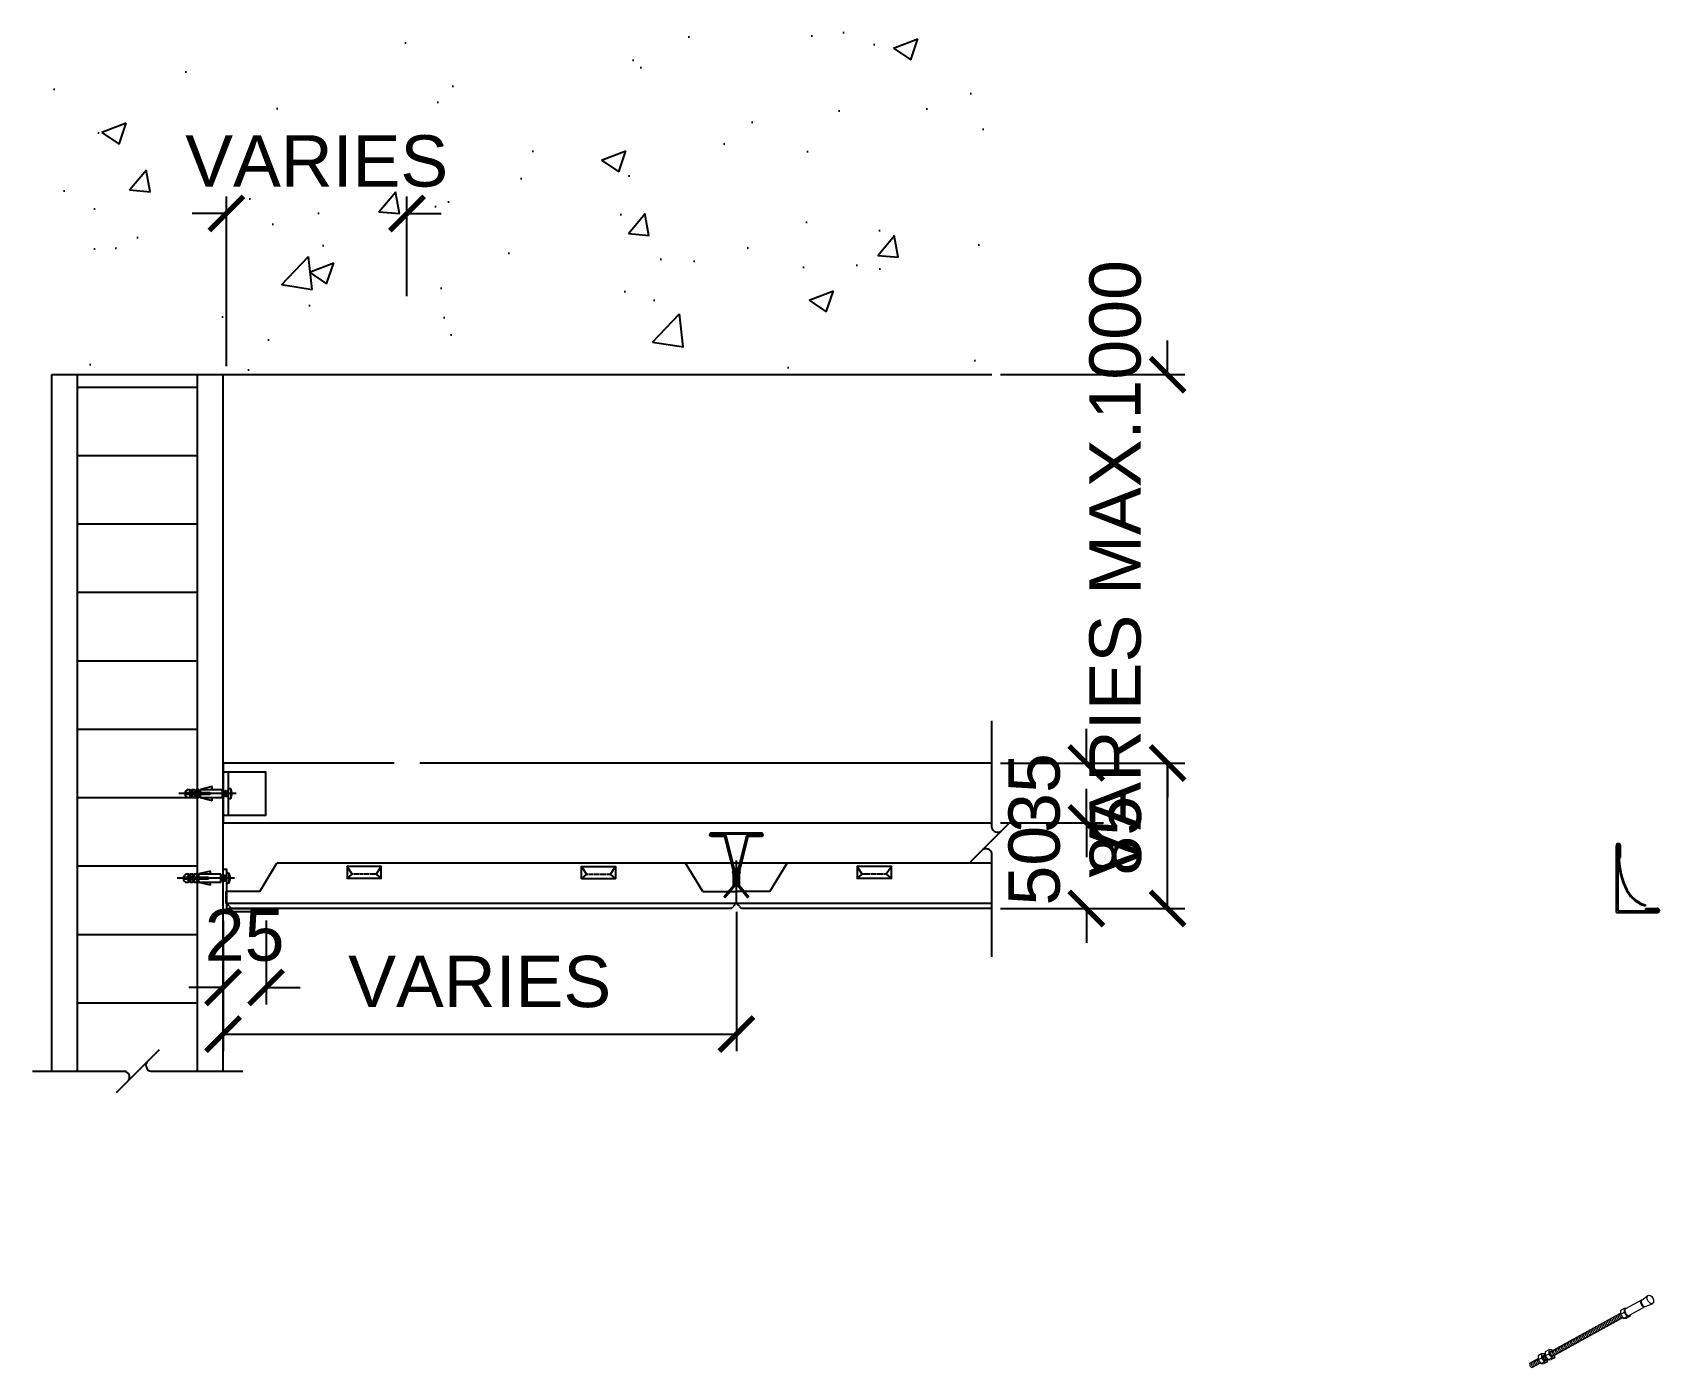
# Model space of a CAD drawing. Header units: millimetres. Extents: x 28487 to 58856, y 2691 to 22893.
# Drawn here: x 33507 to 34458, y 4998 to 5779 of the extents above; entities that cross this region are included whole.
import ezdxf

# ---------------------------------------------------------------- set-up
doc = ezdxf.new("R2010")
doc.units = ezdxf.units.MM
doc.linetypes.add('CENTER', pattern=[2, 1.25, -0.25, 0.25, -0.25])
for name, color, linetype in [('0-LOCK', 251, 'Continuous'), ('000 - EX D I M', 251, 'Continuous'), ('000 - H A T C H', 9, 'Continuous'), ('000 - H A T C H 0.15', 9, 'Continuous'), ('000 - L I N E 0.1', 1, 'Continuous'), ('GRID', 5, 'CENTER'), ('LINE', 7, 'Continuous')]:
    doc.layers.add(name, color=color, linetype=linetype)
doc.styles.add('Arial', font='arial.ttf')
doc.dimstyles.new('DIM 50 E-E', dxfattribs={"dimscale": 50, "dimtxt": 3, "dimasz": 2, "dimexe": 2, "dimexo": 2.5, "dimgap": 1.5, "dimtad": 1, "dimdec": 0, "dimzin": 0, "dimdsep": 46, "dimtxsty": 'Arial', "dimblk": 'ARCHTICK', "dimcen": 2, "dimclrd": 1, "dimclre": 1, "dimclrt": 3, "dimaunit": 1, "dimadec": 6, "dimazin": 0, "dimtfac": 1, "dimtdec": 0, "dimtix": 1, "dimtofl": 0, "dimtmove": 2, "dimatfit": 3, "dimfxl": 1, "dimtolj": 1, "dimtzin": 0, "dimlwd": -1, "dimlwe": -1, "dimarcsym": 0})

# ---------------------------------------------------------------- blocks, each defined once
blk = doc.blocks.new('A$C61DB5851')
at = {"color": 1}
for p, q in [((0.00069, 0.03541), (0.00119, 0.03545)), ((0.01697, 0.00386), (0.01713, 0.00433))]:
    blk.add_line(p, q, dxfattribs=at)
blk.add_lwpolyline([(0.00069, 0.03541), (0.00125, 0.0284, 0.024418), (0.00125, 0.02835), (0.00233, 0.0223, 0.029226), (0.00235, 0.02224), (0.0039, 0.01712, 0.035089), (0.00392, 0.01706), (0.00588, 0.01283, 0.041861), (0.00592, 0.01276), (0.00823, 0.00939, 0.048869), (0.00829, 0.00931), (0.0109, 0.00676, 0.054709), (0.01099, 0.0067), (0.01384, 0.00493, 0.057623), (0.01394, 0.00488), (0.01697, 0.00386)], format="xyb", dxfattribs=at)
blk.add_lwpolyline([(0.00119, 0.03545), (0.00175, 0.02844), (0.00283, 0.02239), (0.00437, 0.01727), (0.00633, 0.01304), (0.00864, 0.00967), (0.01125, 0.00712), (0.0141, 0.00535), (0.01713, 0.00433)], dxfattribs=at)
at = {"layer": '000 - L I N E 0.1', "color": 7}
for p, q in [((0, 0), (0, 0.039)), ((0.001, 0.001), (0.001, 0.039)), ((0.0013, 0.03215), (0.0013, 0.039)), ((0.0023, 0.03215), (0.0023, 0.039)), ((0.0013, 0.03215), (0.0023, 0.03215)), ((0, 0), (0.024, 0)), ((0.001, 0.001), (0.024, 0.001)), ((0.01715, 0.0023), (0.024, 0.0023)), ((0.01715, 0.0013), (0.01715, 0.0023)), ((0.01715, 0.0013), (0.024, 0.0013))]:
    blk.add_line(p, q, dxfattribs=at)
for centre, radius, start, end in [((0.00115, 0.039), 0.00115, 0, 180), ((0.00115, 0.039), 0.00015, 0, 180), ((0.024, 0.00115), 0.00115, 270, 90), ((0.024, 0.00115), 0.00015, 270, 90)]:
    blk.add_arc(centre, radius, start, end, dxfattribs=at)
blk = doc.blocks.new('A$C61A14B6B')
at = {"layer": '000 - H A T C H', "color": 8}
blk.add_line((2.52, -5.46), (-2.52, -10.5), dxfattribs=at)
for centre, radius, start, end in [((0.69, -6.31), 0.709, 191.9206, 303.32), ((-0.69, -9.65), 0.704, 11.7272, 123.2728)]:
    blk.add_arc(centre, radius, start, end, dxfattribs=at)
blk = doc.blocks.new('A$C78244B8F')
at = {"layer": '000 - L I N E 0.1'}
for p, q in [((0.03338, 0.00415), (0, 0.00415)), ((0.0182, 0.00465), (0.00392, 0.00465)), ((0.00767, 0.00602), (0.00642, 0.00602)), ((0.00767, 0.00227), (0.00642, 0.00227)), ((0.01017, 0.00602), (0.00892, 0.00602)), ((0.01017, 0.00227), (0.00892, 0.00227)), ((0.01267, 0.00602), (0.01142, 0.00602)), ((0.01267, 0.00227), (0.01142, 0.00227)), ((0.0195, 0.0083), (0.01267, 0.00665)), ((0.01267, 0.00665), (0.02547, 0.00665)), ((0.01267, 0.00465), (0.01267, 0.00665)), ((0.01267, 0.00165), (0.01267, 0.00365)), ((0.02547, 0.00165), (0.01267, 0.00165)), ((0.0195, 0), (0.01267, 0.00165)), ((0.0182, 0.00365), (0.0182, 0.00465)), ((0.0195, 0.00665), (0.0195, 0.0083)), ((0.0195, 0), (0.0195, 0.00165)), ((0.02547, 0.00165), (0.02547, 0.00665)), ((0.02587, 0.00545), (0.02547, 0.00545)), ((0.02591, 0.00285), (0.02547, 0.00481)), ((0.02551, 0.00245), (0.02547, 0.00253)), ((0.02568, 0.00245), (0.02591, 0.00285)), ((0.02645, 0.00285), (0.0259, 0.00285)), ((0.02703, 0.00545), (0.02649, 0.00545)), ((0.02761, 0.00285), (0.02707, 0.00285)), ((0.02819, 0.00545), (0.02765, 0.00545)), ((0.02877, 0.00285), (0.02823, 0.00285)), ((0.02878, 0.00706), (0.02878, 0.00124)), ((0.03024, 0.00691), (0.03024, 0.00139)), ((0.03024, 0.00451), (0.03024, 0.00379)), ((0.03095, 0.00451), (0.03024, 0.00451)), ((0.03024, 0.00379), (0.03095, 0.00379))]:
    blk.add_line(p, q, dxfattribs=at)
for points in [[(0.00392, 0.00465), (0.00392, 0.0054), (0.00517, 0.00665), (0.00642, 0.00665), (0.00642, 0.00465)], [(0.0182, 0.00365), (0.00392, 0.00365)], [(0.00642, 0.00365), (0.00642, 0.00165), (0.00517, 0.00165), (0.00392, 0.0029), (0.00392, 0.00365)], [(0.00767, 0.00465), (0.00767, 0.00665), (0.00892, 0.00665), (0.00892, 0.00465)], [(0.00892, 0.00365), (0.00892, 0.00165), (0.00767, 0.00165), (0.00767, 0.00365)], [(0.01017, 0.00465), (0.01017, 0.00665), (0.01142, 0.00665), (0.01142, 0.00465)], [(0.01142, 0.00365), (0.01142, 0.00165), (0.01017, 0.00165), (0.01017, 0.00365)]]:
    blk.add_lwpolyline(points, dxfattribs=at)
for points in [[(0.02668, 0.00246), (0.02645, 0.00285), (0.02587, 0.00545), (0.02609, 0.00585, -0.57735), (0.02626, 0.00585), (0.02649, 0.00545), (0.02707, 0.00285), (0.02684, 0.00246, -0.57)], [(0.02784, 0.00246), (0.02761, 0.00285), (0.02703, 0.00546), (0.02726, 0.00585, -0.57735), (0.02742, 0.00585), (0.02765, 0.00546), (0.02823, 0.00285), (0.028, 0.00246, -0.57)]]:
    blk.add_lwpolyline(points, format="xyb", close=True, dxfattribs=at)
blk.add_lwpolyline([(0.02878, 0.00283), (0.02877, 0.00285), (0.02819, 0.00545), (0.02842, 0.00585, -0.57735), (0.02858, 0.00585), (0.02878, 0.0055)], format="xyb", dxfattribs=at)
for centre, radius, start, end in [((0.0256, 0.0025), 0.0000944, 210, 330), ((0.02878, -0.00028), 0.00734, 78.57881, 90), ((0.02878, 0.00858), 0.00734, 270, 281.42119), ((0.02535, 0.00415), 0.00561, 0, 29.48713), ((0.02535, 0.00415), 0.00561, 330.51287, 0)]:
    blk.add_arc(centre, radius, start, end, dxfattribs=at)
blk = doc.blocks.new('ERGEHTRHSRH')
at = {"color": 2}
for points in [[(34769.23, 5357.41, -0.552912), (34769.22, 5359.48), (34799.08, 5359.48, -0.552912), (34799.06, 5357.41), (34790.8, 5357.41), (34785.72, 5336.74)], [(34784.92, 5336.75), (34790.32, 5358), (34799.01, 5358, 0.453841), (34799.01, 5358.75), (34769.29, 5358.75, 0.453841), (34769.29, 5358), (34777.97, 5358), (34783.32, 5336.93), (34783.32, 5328.52), (34777.58, 5321.82), (34776.97, 5322.34), (34782.52, 5328.81), (34782.52, 5336.93), (34777.49, 5357.41), (34769.22, 5357.41)]]:
    blk.add_lwpolyline(points, format="xyb", dxfattribs=at)
blk.add_lwpolyline([(34785.72, 5336.74), (34785.72, 5328.87), (34791.32, 5322.34), (34790.71, 5321.82), (34784.92, 5328.57), (34784.92, 5336.75)], dxfattribs=at)
blk = doc.blocks.new('_ArchTick')
at = {"color": 0, "linetype": 'ByBlock', "const_width": 0.15}
blk.add_lwpolyline([(-0.5, -0.5), (0.5, 0.5)], dxfattribs=at)
blk = doc.blocks.new('*D102')
at = {"layer": '000 - EX D I M', "color": 1, "transparency": 16777216}
for p, q in [((4944.05, -1790.06), (4944.05, -1838.88)), ((4969.2, -1789.76), (4969.2, -1838.88)), ((4944.05, -1828.88), (4924.05, -1828.88)), ((4969.2, -1828.88), (4989.2, -1828.88))]:
    blk.add_line(p, q, dxfattribs=at)
at = {"layer": 'Defpoints', "color": 0, "transparency": 16777216}
for p in [(4944.05, -1785.06), (4969.2, -1784.76), (4944.05, -1828.88)]:
    blk.add_point(p, dxfattribs=at)
at = {"layer": '000 - EX D I M', "color": 1, "transparency": 16777216, "xscale": 20, "yscale": 20, "zscale": 20}
blk.add_blockref('_ArchTick', (4944.05, -1828.88), dxfattribs=at)
at = {"layer": '000 - EX D I M', "color": 1, "transparency": 16777216, "xscale": 20, "yscale": 20, "zscale": 20, "rotation": 180}
blk.add_blockref('_ArchTick', (4969.2, -1828.88), dxfattribs=at)
at = {"layer": '000 - EX D I M', "color": 3, "transparency": 16777216, "insert": (4956.63, -1798.56), "char_height": 30, "attachment_point": 5, "style": 'Arial'}
blk.add_mtext('\\A1;25', dxfattribs=at)
blk = doc.blocks.new('*D103')
at = {"layer": '000 - EX D I M', "color": 1, "transparency": 16777216}
for p, q in [((5496.09, -1470.69), (5496.09, -1450.69)), ((5398.36, -1470.69), (5506.09, -1470.69)), ((5398.36, -1697.76), (5506.09, -1697.76)), ((5496.09, -1697.76), (5496.09, -1717.76))]:
    blk.add_line(p, q, dxfattribs=at)
at = {"layer": 'Defpoints', "color": 0, "transparency": 16777216}
for p in [(5393.36, -1470.69), (5496.09, -1470.69), (5393.36, -1697.76)]:
    blk.add_point(p, dxfattribs=at)
at = {"layer": '000 - EX D I M', "color": 1, "transparency": 16777216, "xscale": 20, "yscale": 20, "zscale": 20}
for p, rotation in [((5496.09, -1470.69), 270), ((5496.09, -1697.76), 90)]:
    blk.add_blockref('_ArchTick', p, dxfattribs=dict(at, rotation=rotation))
at = {"layer": '000 - EX D I M', "color": 3, "transparency": 16777216, "insert": (5465.58, -1584.23), "char_height": 30, "attachment_point": 5, "rotation": 90, "style": 'Arial'}
blk.add_mtext('\\A1;VARIES MAX.1000', dxfattribs=at)
blk = doc.blocks.new('*D104')
at = {"layer": '000 - EX D I M', "color": 1, "transparency": 16777216}
for p, q in [((5448.61, -1697.76), (5448.61, -1677.76)), ((5398.36, -1697.76), (5458.61, -1697.76)), ((5398.36, -1732.76), (5458.61, -1732.76)), ((5448.61, -1732.76), (5448.61, -1752.76))]:
    blk.add_line(p, q, dxfattribs=at)
at = {"layer": 'Defpoints', "color": 0, "transparency": 16777216}
for p in [(5393.36, -1697.76), (5448.61, -1697.76), (5393.36, -1732.76)]:
    blk.add_point(p, dxfattribs=at)
at = {"layer": '000 - EX D I M', "color": 1, "transparency": 16777216, "xscale": 20, "yscale": 20, "zscale": 20}
for p, rotation in [((5448.61, -1697.76), 270), ((5448.61, -1732.76), 90)]:
    blk.add_blockref('_ArchTick', p, dxfattribs=dict(at, rotation=rotation))
at = {"layer": '000 - EX D I M', "color": 3, "transparency": 16777216, "insert": (5418.28, -1715.26), "char_height": 30, "attachment_point": 5, "rotation": 90, "style": 'Arial'}
blk.add_mtext('\\A1;35', dxfattribs=at)
blk = doc.blocks.new('*D105')
at = {"layer": '000 - EX D I M', "color": 1, "transparency": 16777216}
for p, q in [((5398.36, -1697.76), (5506.09, -1697.76)), ((5496.09, -1782.76), (5496.09, -1697.76)), ((5398.36, -1782.76), (5506.09, -1782.76))]:
    blk.add_line(p, q, dxfattribs=at)
at = {"layer": 'Defpoints', "color": 0, "transparency": 16777216}
for p in [(5393.36, -1697.76), (5496.09, -1697.76), (5393.36, -1782.76)]:
    blk.add_point(p, dxfattribs=at)
at = {"layer": '000 - EX D I M', "color": 1, "transparency": 16777216, "xscale": 20, "yscale": 20, "zscale": 20}
for p, rotation in [((5496.09, -1697.76), 90), ((5496.09, -1782.76), 270)]:
    blk.add_blockref('_ArchTick', p, dxfattribs=dict(at, rotation=rotation))
at = {"layer": '000 - EX D I M', "color": 3, "transparency": 16777216, "insert": (5465.78, -1740.26), "char_height": 30, "attachment_point": 5, "rotation": 90, "style": 'Arial'}
blk.add_mtext('\\A1;85', dxfattribs=at)
blk = doc.blocks.new('*D109')
at = {"layer": '000 - EX D I M', "color": 1, "transparency": 16777216}
for p, q in [((4946.05, -1465.69), (4946.05, -1366.47)), ((5051.53, -1424.83), (5051.53, -1366.47)), ((4946.05, -1376.47), (4926.05, -1376.47)), ((5051.53, -1376.47), (5071.53, -1376.47))]:
    blk.add_line(p, q, dxfattribs=at)
at = {"layer": 'Defpoints', "color": 0, "transparency": 16777216}
for p in [(5051.53, -1376.47), (5051.53, -1429.83), (4946.05, -1470.69)]:
    blk.add_point(p, dxfattribs=at)
at = {"layer": '000 - EX D I M', "color": 1, "transparency": 16777216, "xscale": 20, "yscale": 20, "zscale": 20}
blk.add_blockref('_ArchTick', (4946.05, -1376.47), dxfattribs=at)
at = {"layer": '000 - EX D I M', "color": 1, "transparency": 16777216, "xscale": 20, "yscale": 20, "zscale": 20, "rotation": 180}
blk.add_blockref('_ArchTick', (5051.53, -1376.47), dxfattribs=at)
at = {"layer": '000 - EX D I M', "color": 3, "transparency": 16777216, "insert": (4998.79, -1345.96), "char_height": 30, "attachment_point": 5, "style": 'Arial'}
blk.add_mtext('\\A1;VARIES', dxfattribs=at)
blk = doc.blocks.new('*D110')
at = {"layer": '000 - EX D I M', "color": 1, "transparency": 16777216}
for p, q in [((5448.61, -1732.76), (5448.61, -1712.76)), ((5398.36, -1732.76), (5458.61, -1732.76)), ((5398.36, -1782.76), (5458.61, -1782.76)), ((5448.61, -1782.76), (5448.61, -1802.76))]:
    blk.add_line(p, q, dxfattribs=at)
at = {"layer": 'Defpoints', "color": 0, "transparency": 16777216}
for p in [(5393.36, -1732.76), (5448.61, -1732.76), (5393.36, -1782.76)]:
    blk.add_point(p, dxfattribs=at)
at = {"layer": '000 - EX D I M', "color": 1, "transparency": 16777216, "xscale": 20, "yscale": 20, "zscale": 20}
for p, rotation in [((5448.61, -1732.76), 270), ((5448.61, -1782.76), 90)]:
    blk.add_blockref('_ArchTick', p, dxfattribs=dict(at, rotation=rotation))
at = {"layer": '000 - EX D I M', "color": 3, "transparency": 16777216, "insert": (5418.3, -1757.76), "char_height": 30, "attachment_point": 5, "rotation": 90, "style": 'Arial'}
blk.add_mtext('\\A1;50', dxfattribs=at)
blk = doc.blocks.new('*D112')
at = {"layer": '000 - EX D I M', "color": 1, "transparency": 16777216}
for p, q in [((5244.05, -1784.76), (5244.05, -1866.17)), ((4944.05, -1790.06), (4944.05, -1866.17)), ((4944.05, -1856.17), (5244.05, -1856.17))]:
    blk.add_line(p, q, dxfattribs=at)
at = {"layer": 'Defpoints', "color": 0, "transparency": 16777216}
for p in [(4944.05, -1785.06), (5244.05, -1779.76), (5244.05, -1856.17)]:
    blk.add_point(p, dxfattribs=at)
at = {"layer": '000 - EX D I M', "color": 1, "transparency": 16777216, "xscale": 20, "yscale": 20, "zscale": 20, "rotation": 180}
blk.add_blockref('_ArchTick', (4944.05, -1856.17), dxfattribs=at)
at = {"layer": '000 - EX D I M', "color": 1, "transparency": 16777216, "xscale": 20, "yscale": 20, "zscale": 20}
blk.add_blockref('_ArchTick', (5244.05, -1856.17), dxfattribs=at)
at = {"layer": '000 - EX D I M', "color": 3, "transparency": 16777216, "insert": (5094.05, -1825.66), "char_height": 30, "width": 2.5859, "attachment_point": 5, "style": 'Arial'}
blk.add_mtext('\\A1;VARIES', dxfattribs=at)
blk = doc.blocks.new('A$C06CA28E6')
at = {"layer": '000 - H A T C H', "color": 8}
blk.add_line((15.82, 2.52), (10.78, -2.52), dxfattribs=at)
for centre, radius, start, end in [((14.97, 0.69), 0.709, 146.68, 258.0794), ((11.63, -0.69), 0.704, 326.7272, 78.2728)]:
    blk.add_arc(centre, radius, start, end, dxfattribs=at)
blk = doc.blocks.new('C-2-PP00-AR-2350-01-B_20251111-083602_EX_WALL_FOR_CELING_DETAIL')
at = {"layer": '0-LOCK'}
h = blk.add_hatch(dxfattribs=at)
h.set_pattern_fill('AR-CONC', color=250, scale=0.8)
h.set_pattern_definition([(50, (-33618.34, -5578.82), (145.74774, -12.75127), [15.24, -167.64]), (355, (-33618.34, -5578.82), (-28.19474, 152.8455), [12.192, -134.11247]), (100.45144, (-33606.2, -5579.88), (117.553, 140.0942), [12.952, -142.4722]), (46.1842, (-33618.34, -5538.18), (216.8632, -33.6339), [22.86, -251.46]), (96.63556, (-33600.27, -5540.98), (189.9233, 197.9409), [19.428, -213.7085]), (351.18415, (-33618.34, -5538.18), (189.9233, 197.9409), [18.288, -201.1678]), (21, (-33598.02, -5548.34), (121.2915, -81.81216), [15.24, -167.64]), (326, (-33598.02, -5548.34), (49.4416, 147.3504), [12.192, -134.112]), (71.45144, (-33587.92, -5555.15), (170.73314, 65.5382), [12.952, -142.47195]), (37.5, (-33618.344, -5578.817), (2.47088, 67.64403), [0, -132.4864, 0, -136.144, 0, -134.62]), (7.5, (-33618.344, -5578.82), (53.45573, 80.14446), [0, -77.6224, 0, -129.4384, 0, -51.308]), (327.5, (-33663.66, -5578.817), (108.47248, -4.582995), [0, -50.8, 0, -158.496, 0, -210.312]), (317.5, (-33683.98, -5578.82), (118.50335, 20.3412), [0, -66.04, 0, -105.2576, 0, -149.352])])
h.paths.add_polyline_path([(449.31, 0), (449.31, 200), (-100, 200), (-100, 0)])
at = {"color": 251}
for p, q in [((-85, -7.24), (-15, -7.24)), ((-85, -47.24), (-15, -47.24)), ((-85, -87.24), (-15, -87.24)), ((-85, -127.24), (-15, -127.24)), ((-85, -247.24), (-15, -247.24)), ((-85, -287.24), (-15, -287.24)), ((-85, -327.24), (-15, -327.24)), ((-85, -367.24), (-15, -367.24))]:
    blk.add_line(p, q, dxfattribs=at)
at = {"layer": '0-LOCK', "color": 5}
blk.add_line((-100, 0), (449.31, 0), dxfattribs=at)
at = {"layer": '000 - H A T C H', "color": 251}
for p, q in [((-111.36, -407.24), (-57.47, -407.24)), ((-42.22, -407.24), (11.64, -407.24))]:
    blk.add_line(p, q, dxfattribs=at)
at = {"layer": 'LINE', "color": 2}
for p, q in [((-100, -407.24), (-100, 0)), ((0, -407.24), (0, 0))]:
    blk.add_line(p, q, dxfattribs=at)
at = {"layer": 'LINE', "color": 1}
for p, q in [((-85, -407.24), (-85, 0)), ((-15, -407.24), (-15, 0))]:
    blk.add_line(p, q, dxfattribs=at)
at = {"layer": '000 - H A T C H', "color": 3, "xscale": 5, "yscale": 5, "zscale": 5}
blk.add_blockref('A$C06CA28E6', (-116.36, -407.24), dxfattribs=at)
blk = doc.blocks.new('C-2-PP00-AR-2350-01-B_20251110-161513_EX_DIM')
at = {"layer": '000 - EX D I M'}
for base, p1, p2, picture, middle in [((5051.53, -1376.47), (4946.05, -1470.69), (5051.53, -1429.83), '*D109', (4998.79, -1345.96)), ((5244.05, -1856.17), (4944.05, -1785.06), (5244.05, -1779.76), '*D112', (5094.05, -1825.66))]:
    dim = blk.add_linear_dim(base=base, p1=p1, p2=p2, text='VARIES', dimstyle='DIM 50 E-E', override={"dimscale": 10, "dimexe": 1, "dimexo": 0.5}, dxfattribs=at)
    dim.commit()
    dim.dimension.update_dxf_attribs({"geometry": picture, "text_midpoint": middle})
dim = blk.add_linear_dim(base=(5496.09, -1470.69), p1=(5393.36, -1697.76), p2=(5393.36, -1470.69), angle=90, text='VARIES MAX.1000', dimstyle='DIM 50 E-E', override={"dimscale": 10, "dimexe": 1, "dimexo": 0.5}, dxfattribs=at)
dim.commit()
dim.dimension.update_dxf_attribs({"geometry": '*D103', "text_midpoint": (5465.58, -1584.23)})
for base, p1, p2, picture, middle in [((5448.61, -1697.76), (5393.36, -1732.76), (5393.36, -1697.76), '*D104', (5418.28, -1715.26)), ((5496.09, -1697.76), (5393.36, -1782.76), (5393.36, -1697.76), '*D105', (5465.78, -1740.26)), ((5448.61, -1732.76), (5393.36, -1782.76), (5393.36, -1732.76), '*D110', (5418.3, -1757.76))]:
    dim = blk.add_linear_dim(base=base, p1=p1, p2=p2, angle=90, dimstyle='DIM 50 E-E', override={"dimscale": 10, "dimexe": 1, "dimexo": 0.5}, dxfattribs=at)
    dim.commit()
    dim.dimension.update_dxf_attribs({"geometry": picture, "text_midpoint": middle})
dim = blk.add_linear_dim(base=(4944.05, -1828.88), p1=(4969.2, -1784.76), p2=(4944.05, -1785.06), dimstyle='DIM 50 E-E', override={"dimscale": 10, "dimexe": 1, "dimexo": 0.5}, dxfattribs=at)
dim.commit()
dim.dimension.update_dxf_attribs({"geometry": '*D102', "text_midpoint": (4956.63, -1798.56)})

msp = doc.modelspace()

# ---------------------------------------------------------------- linework, layer by layer
at = {"color": 251}
for p, q in [((33533.34, 5411.58), (33603.34, 5411.58)), ((33533.34, 5371.58), (33603.34, 5371.58))]:
    msp.add_line(p, q, dxfattribs=at)
at = {"color": 1, "linetype": 'Continuous', "lineweight": 0, "extrusion": (0.715031, 0.394205, 0.57735)}
for p, q in [((34447.52, 5037.84), (34451.1, 5040.51)), ((34394.05, 5007.6), (34435.09, 5030.23)), ((34435.12, 5031.81), (34435.08, 5029.41)), ((34437.18, 5030.57), (34435.08, 5029.41)), ((34437.23, 5032.97), (34435.12, 5031.81)), ((34437.23, 5032.97), (34437.18, 5030.57)), ((34437.18, 5030.57), (34438.93, 5028.29)), ((34438.79, 5033.08), (34437.23, 5032.97)), ((34447.27, 5037.76), (34438.08, 5032.69)), ((34449.38, 5033.94), (34440.18, 5028.87)), ((34449.59, 5034.1), (34453.76, 5035.7)), ((34395.47, 5005.03), (34436.46, 5027.62)), ((34435.08, 5029.41), (34436.83, 5027.13)), ((34438.93, 5028.29), (34436.83, 5027.13)), ((34436.83, 5027.13), (34438.63, 5027.26)), ((34440.74, 5028.42), (34438.63, 5027.26)), ((34438.93, 5028.29), (34440.74, 5028.42)), ((34440.74, 5028.42), (34440.75, 5029.18)), ((34382.25, 5001.1), (34386.96, 5003.69)), ((34386.99, 5005.27), (34386.95, 5002.87)), ((34388.83, 5003.91), (34386.95, 5002.87)), ((34386.95, 5002.87), (34388.7, 5000.6)), ((34388.88, 5006.31), (34386.99, 5005.27)), ((34390.59, 5001.64), (34388.7, 5000.6)), ((34388.88, 5006.31), (34388.83, 5003.91)), ((34388.83, 5003.91), (34390.59, 5001.64)), ((34390.68, 5006.44), (34388.88, 5006.31)), ((34392.39, 5001.76), (34390.5, 5000.73)), ((34390.59, 5001.64), (34392.39, 5001.76)), ((34391.03, 5005.98), (34390.68, 5006.44)), ((34391.08, 5007.52), (34391.03, 5005.13)), ((34393.13, 5006.28), (34391.03, 5005.13)), ((34391.03, 5005.13), (34392.78, 5002.85)), ((34393.18, 5008.68), (34391.08, 5007.52)), ((34392.39, 5001.76), (34392.42, 5003.35)), ((34394.89, 5004.01), (34392.78, 5002.85)), ((34392.78, 5002.85), (34394.59, 5002.98)), ((34393.18, 5008.68), (34393.13, 5006.28)), ((34393.13, 5006.28), (34394.89, 5004.01)), ((34394.98, 5008.81), (34393.18, 5008.68)), ((34396.69, 5004.13), (34394.59, 5002.98)), ((34394.89, 5004.01), (34396.69, 5004.13)), ((34395.36, 5008.32), (34394.98, 5008.81)), ((34396.69, 5004.13), (34396.72, 5005.72)), ((34383.67, 4998.52), (34388.33, 5001.09)), ((34388.7, 5000.6), (34390.5, 5000.73))]:
    msp.add_line(p, q, dxfattribs=at)
at = {"color": 1, "linetype": 'Continuous', "lineweight": 0}
for p, q in [((34389.91, 5005.36), (34391.05, 5005.99)), ((34391.36, 5002.72), (34392.43, 5003.31))]:
    msp.add_line(p, q, dxfattribs=at)
at = {"color": 251}
for points in [[(33918.32, 5285.05), (33916.46, 5287.04, -0.393862), (33916.46, 5288.41), (33918.34, 5290.42)], [(33918.37, 5285.05), (33920.23, 5287.04, 0.393862), (33920.23, 5288.41), (33918.34, 5290.42)]]:
    msp.add_lwpolyline(points, format="xyb", dxfattribs=at)
at = {"color": 1, "linetype": 'Continuous', "lineweight": 0}
msp.add_ellipse((34452.54, 5038.17), major_axis=(-1.33, 2.41), ratio=0.57735, dxfattribs=at)
for centre, major_axis, start_param, end_param in [((34439.13, 5030.78), (1.05, -1.91), 3.141593, 5.497787), ((34448.33, 5035.85), (-1.05, 1.91), 6.079028, 8.63938), ((34448.64, 5036.02), (1.03, -1.88), 3.22117, 5.497787), ((34448.33, 5035.85), (-0.81, 1.47), 0.714746, 2.426846), ((34448.33, 5035.85), (-1.05, 1.91), 2.356194, 3.34575), ((34448.64, 5036.02), (1.03, -1.88), 5.497787, 6.203608), ((34439.13, 5030.78), (1.05, -1.91), 5.497787, 6.283185), ((34390.63, 5004.04), (-0.73, 1.32), 6.283185, 9.424778), ((34394.93, 5006.41), (-0.73, 1.32), 6.059996, 9.647967), ((34382.96, 4999.81), (-0.71, 1.29), 0, 2.356194), ((34382.96, 4999.81), (-0.71, 1.29), 2.356194, 3.141593)]:
    msp.add_ellipse(centre, major_axis=major_axis, ratio=0.57735, start_param=start_param, end_param=end_param, dxfattribs=at)
at = {"color": 251, "linetype": 'Continuous', "lineweight": 0}
for centre, major_axis, ratio, start_param, end_param in [((34418.84, 5019.59), (0.71, -1.29), 0.57735, 3.141593, 5.497787), ((34419.71, 5020.07), (0.71, -1.29), 0.57735, 3.141593, 5.497787), ((34420.59, 5020.55), (0.71, -1.29), 0.57735, 3.141593, 5.497787), ((34421.46, 5021.04), (0.71, -1.29), 0.57735, 3.141593, 5.497787), ((34422.34, 5021.52), (0.71, -1.29), 0.57735, 3.141593, 5.497787), ((34423.22, 5022), (0.71, -1.29), 0.57735, 3.141593, 5.497787), ((34424.09, 5022.48), (0.71, -1.29), 0.57735, 3.141593, 5.497787), ((34423.22, 5022), (0.71, -1.29), 0.57735, 5.497787, 6.283185), ((34424.97, 5022.97), (0.71, -1.29), 0.57735, 3.141593, 5.497787), ((34424.09, 5022.48), (0.71, -1.29), 0.57735, 5.497787, 6.283185), ((34425.84, 5023.45), (0.71, -1.29), 0.57735, 3.141593, 5.497787), ((34424.97, 5022.97), (0.71, -1.29), 0.57735, 5.497787, 6.283185), ((34426.72, 5023.93), (0.71, -1.29), 0.57735, 3.141593, 5.497787), ((34425.84, 5023.45), (0.71, -1.29), 0.57735, 5.497787, 6.283185), ((34427.59, 5024.41), (0.71, -1.29), 0.57735, 3.141593, 5.497787), ((34426.72, 5023.93), (0.71, -1.29), 0.57735, 5.497787, 6.283185), ((34428.47, 5024.9), (0.71, -1.29), 0.57735, 3.141593, 5.497787), ((34427.59, 5024.41), (0.71, -1.29), 0.57735, 5.497787, 6.283185), ((34429.34, 5025.38), (0.71, -1.29), 0.57735, 3.141593, 5.497787), ((34428.47, 5024.9), (0.71, -1.29), 0.57735, 5.497787, 6.283185), ((34430.22, 5025.86), (0.71, -1.29), 0.57735, 3.141593, 5.497787), ((34429.34, 5025.38), (0.71, -1.29), 0.57735, 5.497787, 6.283185), ((34431.1, 5026.35), (0.71, -1.29), 0.57735, 3.141593, 5.497787), ((34430.22, 5025.86), (0.71, -1.29), 0.57735, 5.497787, 6.283185), ((34431.97, 5026.83), (0.71, -1.29), 0.57735, 3.141593, 5.497787), ((34431.1, 5026.35), (0.71, -1.29), 0.57735, 5.497787, 6.283185), ((34432.85, 5027.31), (0.71, -1.29), 0.57735, 3.141593, 5.497787), ((34431.97, 5026.83), (0.71, -1.29), 0.57735, 5.497787, 6.283185), ((34433.72, 5027.79), (0.71, -1.29), 0.57735, 3.141593, 5.497787), ((34432.85, 5027.31), (0.71, -1.29), 0.57735, 5.497787, 6.283185), ((34434.6, 5028.28), (0.71, -1.29), 0.57735, 3.141593, 5.497787), ((34433.72, 5027.79), (0.71, -1.29), 0.57735, 5.497787, 6.283185), ((34435.47, 5028.76), (0.71, -1.29), 0.57735, 3.141593, 5.497787), ((34434.6, 5028.28), (0.71, -1.29), 0.57735, 5.497787, 6.283185), ((34435.47, 5028.76), (0.71, -1.29), 0.57735, 5.497787, 6.283185), ((34401.33, 5009.93), (0.71, -1.29), 0.57735, 3.141593, 5.497787), ((34402.2, 5010.42), (0.71, -1.29), 0.57735, 3.141593, 5.497787), ((34403.08, 5010.9), (0.71, -1.29), 0.57735, 3.141593, 5.497787), ((34403.95, 5011.38), (0.71, -1.29), 0.57735, 3.141593, 5.497787), ((34404.83, 5011.86), (0.71, -1.29), 0.57735, 3.141593, 5.497787), ((34405.7, 5012.35), (0.71, -1.29), 0.57735, 3.141593, 5.497787), ((34406.58, 5012.83), (0.71, -1.29), 0.57735, 3.141593, 5.497787), ((34405.7, 5012.35), (0.71, -1.29), 0.57735, 5.497787, 6.283185), ((34407.46, 5013.31), (0.71, -1.29), 0.57735, 3.141593, 5.497787), ((34406.58, 5012.83), (0.71, -1.29), 0.57735, 5.497787, 6.283185), ((34408.33, 5013.8), (0.71, -1.29), 0.57735, 3.141593, 5.497787), ((34407.46, 5013.31), (0.71, -1.29), 0.57735, 5.497787, 6.283185), ((34409.21, 5014.28), (0.71, -1.29), 0.57735, 3.141593, 5.497787), ((34408.33, 5013.8), (0.71, -1.29), 0.57735, 5.497787, 6.283185), ((34410.08, 5014.76), (0.71, -1.29), 0.57735, 3.141593, 5.497787), ((34409.21, 5014.28), (0.71, -1.29), 0.57735, 5.497787, 6.283185), ((34410.96, 5015.24), (0.71, -1.29), 0.57735, 3.141593, 5.497787), ((34410.08, 5014.76), (0.71, -1.29), 0.57735, 5.497787, 6.283185), ((34411.83, 5015.73), (0.71, -1.29), 0.57735, 3.141593, 5.497787), ((34410.96, 5015.24), (0.71, -1.29), 0.57735, 5.497787, 6.283185), ((34412.71, 5016.21), (0.71, -1.29), 0.57735, 3.141593, 5.497787), ((34411.83, 5015.73), (0.71, -1.29), 0.57735, 5.497787, 6.283185), ((34413.58, 5016.69), (0.71, -1.29), 0.57735, 3.141593, 5.497787), ((34412.71, 5016.21), (0.71, -1.29), 0.57735, 5.497787, 6.283185), ((34414.46, 5017.17), (0.71, -1.29), 0.57735, 3.141593, 5.497787), ((34413.58, 5016.69), (0.71, -1.29), 0.57735, 5.497787, 6.283185), ((34415.34, 5017.66), (0.71, -1.29), 0.57735, 3.141593, 5.497787), ((34414.46, 5017.17), (0.71, -1.29), 0.57735, 5.497787, 6.283185), ((34416.21, 5018.14), (0.71, -1.29), 0.57735, 3.141593, 5.497787), ((34415.34, 5017.66), (0.71, -1.29), 0.57735, 5.497787, 6.283185), ((34417.09, 5018.62), (0.71, -1.29), 0.57735, 3.141593, 5.497787), ((34416.21, 5018.14), (0.71, -1.29), 0.57735, 5.497787, 6.283185), ((34417.96, 5019.11), (0.71, -1.29), 0.57735, 3.141593, 5.497787), ((34417.09, 5018.62), (0.71, -1.29), 0.57735, 5.497787, 6.283185), ((34417.96, 5019.11), (0.71, -1.29), 0.57735, 5.497787, 6.283185), ((34418.84, 5019.59), (0.71, -1.29), 0.57735, 5.497787, 6.283185), ((34419.71, 5020.07), (0.71, -1.29), 0.57735, 5.497787, 6.283185), ((34420.59, 5020.55), (0.71, -1.29), 0.57735, 5.497787, 6.283185), ((34421.46, 5021.04), (0.71, -1.29), 0.57735, 5.497787, 6.283185), ((34422.34, 5021.52), (0.71, -1.29), 0.57735, 5.497787, 6.283185), ((34383.84, 5000.29), (0.71, -1.29), 0.57735, 3.141593, 5.497787), ((34384.71, 5000.77), (0.71, -1.29), 0.57735, 3.141593, 5.497787), ((34385.59, 5001.26), (0.71, -1.29), 0.57735, 3.141593, 5.497787), ((34386.46, 5001.74), (0.71, -1.29), 0.57735, 3.141593, 5.497787), ((34387.34, 5002.22), (0.71, -1.29), 0.57735, 3.141593, 5.497787), ((34390.9, 5004.18), (0.73, -1.32), 0.562606, 3.141593, 5.497787), ((34391.65, 5004.6), (0.73, -1.32), 0.562606, 3.141593, 5.497787), ((34390.9, 5004.18), (0.73, -1.32), 0.56303, 5.497787, 6.283185), ((34391.65, 5004.6), (0.73, -1.32), 0.56303, 5.497787, 6.283185), ((34395.2, 5006.55), (0.71, -1.29), 0.57735, 3.141593, 5.497787), ((34396.07, 5007.04), (0.71, -1.29), 0.57735, 3.141593, 5.497787), ((34395.2, 5006.55), (0.71, -1.29), 0.57735, 5.497787, 6.283185), ((34396.95, 5007.52), (0.71, -1.29), 0.57735, 3.141593, 5.497787), ((34396.07, 5007.04), (0.71, -1.29), 0.57735, 5.497787, 6.283185), ((34397.82, 5008), (0.71, -1.29), 0.57735, 3.141593, 5.497787), ((34396.95, 5007.52), (0.71, -1.29), 0.57735, 5.497787, 6.283185), ((34398.7, 5008.49), (0.71, -1.29), 0.57735, 3.141593, 5.497787), ((34397.82, 5008), (0.71, -1.29), 0.57735, 5.497787, 6.283185), ((34399.58, 5008.97), (0.71, -1.29), 0.57735, 3.141593, 5.497787), ((34398.7, 5008.49), (0.71, -1.29), 0.57735, 5.497787, 6.283185), ((34400.45, 5009.45), (0.71, -1.29), 0.57735, 3.141593, 5.497787), ((34399.58, 5008.97), (0.71, -1.29), 0.57735, 5.497787, 6.283185), ((34400.45, 5009.45), (0.71, -1.29), 0.57735, 5.497787, 6.283185), ((34401.33, 5009.93), (0.71, -1.29), 0.57735, 5.497787, 6.283185), ((34402.2, 5010.42), (0.71, -1.29), 0.57735, 5.497787, 6.283185), ((34403.08, 5010.9), (0.71, -1.29), 0.57735, 5.497787, 6.283185), ((34403.95, 5011.38), (0.71, -1.29), 0.57735, 5.497787, 6.283185), ((34404.83, 5011.86), (0.71, -1.29), 0.57735, 5.497787, 6.283185), ((34383.84, 5000.29), (0.71, -1.29), 0.57735, 5.497787, 6.283185), ((34384.71, 5000.77), (0.71, -1.29), 0.57735, 5.497787, 6.283185), ((34385.59, 5001.26), (0.71, -1.29), 0.57735, 5.497787, 6.283185), ((34386.46, 5001.74), (0.71, -1.29), 0.57735, 5.497787, 6.283185), ((34387.34, 5002.22), (0.71, -1.29), 0.57735, 5.497787, 6.283185)]:
    msp.add_ellipse(centre, major_axis=major_axis, ratio=ratio, start_param=start_param, end_param=end_param, dxfattribs=at)
at = {"layer": '0-LOCK'}
msp.add_line((33618.34, 5346.58), (33618.34, 5321.18), dxfattribs=at)
at = {"layer": '0-LOCK', "color": 1}
for points in [[(33718.34, 5351.74), (33618.34, 5351.74), (33618.34, 5316.74), (34067.66, 5316.74)], [(34067.66, 5351.74), (33733.34, 5351.74)]]:
    msp.add_lwpolyline(points, dxfattribs=at)
at = {"layer": '0-LOCK'}
for points in [[(33618.34, 5321.38), (33643.34, 5321.38), (33643.34, 5346.38), (33618.34, 5346.38)], [(33621.34, 5321.38), (33643.34, 5321.38), (33643.34, 5346.38), (33621.34, 5346.38)]]:
    msp.add_lwpolyline(points, close=True, dxfattribs=at)
at = {"layer": '0-LOCK', "color": 1}
msp.add_lwpolyline([(33643.34, 5266.74), (33643.34, 5264.74), (33618.34, 5264.74), (33618.34, 5289.74), (33620.34, 5289.74), (33620.34, 5266.74)], close=True, dxfattribs=at)
at = {"layer": '000 - H A T C H', "color": 251}
for p, q in [((34067.66, 5314.1), (34067.66, 5376.38)), ((34067.66, 5238.41), (34067.66, 5298.85))]:
    msp.add_line(p, q, dxfattribs=at)
at = {"layer": 'GRID', "color": 1, "linetype": 'Continuous'}
for p, q in [((33639.85, 5276.74), (33649.85, 5293.24)), ((33750.67, 5293.24), (33649.85, 5293.24)), ((34067.66, 5293.24), (33746.04, 5293.24)), ((33898.7, 5276.74), (33888.7, 5293.24)), ((33937.99, 5276.74), (33947.99, 5293.24)), ((34048.81, 5293.24), (33947.99, 5293.24)), ((34067.66, 5293.24), (34044.18, 5293.24)), ((33639.85, 5276.74), (33620.2, 5276.74)), ((33898.7, 5276.74), (33918.34, 5276.74)), ((33937.99, 5276.74), (33918.34, 5276.74))]:
    msp.add_line(p, q, dxfattribs=at)
at = {"layer": 'GRID', "color": 251, "linetype": 'Continuous'}
for p, q in [((33710.78, 5291.24), (33690.78, 5291.24)), ((33827.77, 5291.24), (33847.77, 5291.24)), ((34008.92, 5291.24), (33988.92, 5291.24)), ((33757.44, 5269.74), (33620.2, 5269.74)), ((33918.34, 5269.74), (33753.01, 5269.74)), ((34055.58, 5269.74), (33918.34, 5269.74)), ((34067.66, 5269.74), (34051.15, 5269.74))]:
    msp.add_line(p, q, dxfattribs=at)
at = {"layer": 'GRID', "color": 2, "linetype": 'Continuous'}
for p, q in [((33918.34, 5269.74), (33918.34, 5294.76)), ((33918.34, 5269.74), (33918.34, 5294.76)), ((33620.2, 5269.74), (33620.2, 5276.74)), ((33757.47, 5266.74), (33623.2, 5266.74)), ((33915.34, 5266.74), (33752.94, 5266.74)), ((34055.61, 5266.74), (33921.34, 5266.74)), ((34067.66, 5266.74), (34051.08, 5266.74))]:
    msp.add_line(p, q, dxfattribs=at)
at = {"layer": 'GRID', "color": 251}
for p, q in [((33707.78, 5286.74), (33693.78, 5286.74)), ((33830.77, 5286.74), (33844.77, 5286.74)), ((34005.92, 5286.74), (33991.92, 5286.74))]:
    msp.add_line(p, q, dxfattribs=at)
at = {"layer": 'GRID', "color": 2}
for p, q in [((33623.2, 5266.74), (33620.2, 5269.74)), ((33915.34, 5266.74), (33918.34, 5269.74)), ((33921.34, 5266.74), (33918.34, 5269.74))]:
    msp.add_line(p, q, dxfattribs=at)
at = {"layer": 'GRID', "color": 251, "linetype": 'Continuous'}
for points in [[(33710.78, 5284.24), (33710.78, 5291.24), (33707.78, 5286.74), (33710.78, 5284.24), (33690.78, 5284.24), (33693.78, 5286.74), (33690.78, 5291.24), (33690.78, 5284.24)], [(33827.77, 5284.24), (33827.77, 5291.24), (33830.77, 5286.74), (33827.77, 5284.24), (33847.77, 5284.24), (33844.77, 5286.74), (33847.77, 5291.24), (33847.77, 5284.24)], [(34008.92, 5284.24), (34008.92, 5291.24), (34005.92, 5286.74), (34008.92, 5284.24), (33988.92, 5284.24), (33991.92, 5286.74), (33988.92, 5291.24), (33988.92, 5284.24)]]:
    msp.add_lwpolyline(points, dxfattribs=at)

# ---------------------------------------------------------------- block references
at = {"color": 1}
msp.add_blockref('C-2-PP00-AR-2350-01-B_20251111-083602_EX_WALL_FOR_CELING_DETAIL', (33618.34, 5578.82), dxfattribs=at)
at = {"layer": '0-LOCK', "color": 1}
msp.add_blockref('C-2-PP00-AR-2350-01-B_20251110-161513_EX_DIM', (28674.29, 7049.51), dxfattribs=at)
at = {"layer": '0-LOCK'}
msp.add_blockref('ERGEHTRHSRH', (-865.8, -48.57), dxfattribs=at)
at = {"layer": '000 - H A T C H', "color": 3, "xscale": 5, "yscale": 5, "zscale": 5}
msp.add_blockref('A$C61A14B6B', (34067.66, 5346.38), dxfattribs=at)
at = {"layer": '000 - H A T C H 0.15', "xscale": 1000, "yscale": 1000, "zscale": 1000}
msp.add_blockref('A$C61DB5851', (34432.7, 5264.44), dxfattribs=at)
at = {"layer": '000 - L I N E 0.1', "color": 2, "xscale": 1000, "yscale": 1000, "zscale": 1000}
for p in [(33592.56, 5329.73), (33591.56, 5280.29)]:
    msp.add_blockref('A$C78244B8F', p, dxfattribs=at)

doc.saveas('drawing.dxf')
